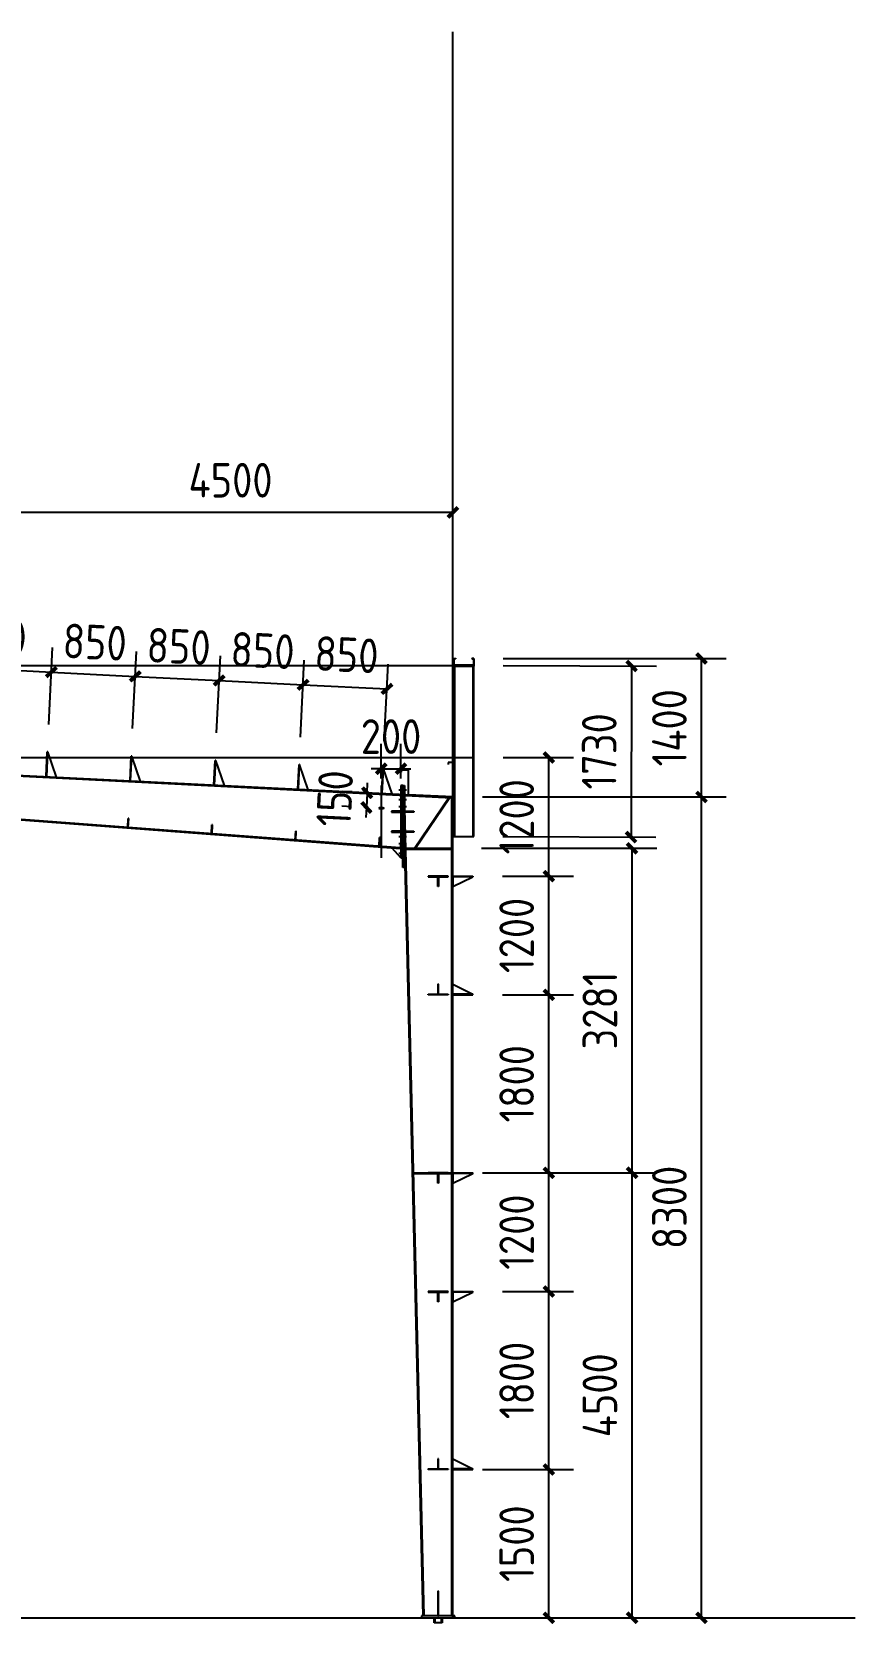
# Model space of a CAD drawing. Extents: x 102162 to 621267, y -39398 to 328893.
# Drawn here: x 211905 to 220235, y 34515 to 50616 of the extents above; entities that cross this region are included whole.
import ezdxf

# ---------------------------------------------------------------- set-up
doc = ezdxf.new("R2010")
doc.units = 0
doc.header["$LTSCALE"] = 1000
doc.header["$MEASUREMENT"] = 0
doc.layers.add('AXIS', color=3, linetype='Continuous')
doc.layers.add('DOTE', color=1, linetype='Continuous')
doc.styles.get("Standard").update_dxf_attribs({"font": 'gbenor.shx', "bigfont": 'gbcbig.shx'})
doc.dimstyles.get("Standard").update_dxf_attribs({"dimscale": 100, "dimtxt": 3.5, "dimasz": 1, "dimexe": 2.5, "dimexo": 3, "dimgap": 1.5, "dimtad": 1, "dimdec": 0, "dimzin": 0, "dimdsep": 46, "dimtxsty": 'Standard', "dimblk": 'ARCHTICK', "dimcen": 0.09, "dimadec": 0, "dimazin": 0, "dimtfac": 1, "dimtdec": 0, "dimtix": 1, "dimtmove": 2, "dimatfit": 3, "dimfxl": 1, "dimtolj": 1, "dimtzin": 0, "dimarcsym": 0})

# ---------------------------------------------------------------- blocks, each defined once
blk = doc.blocks.new('_ArchTick')
at = {"color": 0, "linetype": 'ByBlock', "const_width": 0.4}
blk.add_lwpolyline([(-0.5, -0.5), (0.5, 0.5)], dxfattribs=at)
blk = doc.blocks.new('*D2939')
at = {"layer": 'AXIS', "color": 0, "lineweight": -2}
for p, q in [((211665, 43669), (211665, 46007)), ((216165, 43176), (216165, 46007)), ((216165, 45757), (211665, 45757))]:
    blk.add_line(p, q, dxfattribs=at)
at = {"layer": 'Defpoints', "color": 0}
for p in [(211665, 45757), (211665, 43369), (216165, 42876)]:
    blk.add_point(p, dxfattribs=at)
at = {"layer": 'AXIS', "color": 0, "lineweight": -2, "xscale": 100, "yscale": 100, "zscale": 100, "rotation": 180}
blk.add_blockref('_ArchTick', (211665, 45757), dxfattribs=at)
at = {"layer": 'AXIS', "color": 0, "lineweight": -2, "xscale": 100, "yscale": 100, "zscale": 100}
blk.add_blockref('_ArchTick', (216165, 45757), dxfattribs=at)
at = {"layer": 'AXIS', "color": 0, "insert": (213915, 46082), "char_height": 350, "attachment_point": 5}
blk.add_mtext('\\A1;4500', dxfattribs=at)
blk = doc.blocks.new('*D2952')
at = {"layer": 'AXIS', "color": 0, "lineweight": -2}
for p, q in [((210777, 43678), (210816, 44456)), ((212075, 43613), (212114, 44391)), ((210803, 44207), (212102, 44142))]:
    blk.add_line(p, q, dxfattribs=at)
at = {"layer": 'Defpoints', "color": 0}
for p in [(212102, 44142), (210762, 43378), (212060, 43313)]:
    blk.add_point(p, dxfattribs=at)
at = {"layer": 'AXIS', "color": 0, "lineweight": -2, "xscale": 100, "yscale": 100, "zscale": 100}
for p, rotation in [((210803, 44207), 177.1375947737425), ((212102, 44142), 357.1375947737425)]:
    blk.add_blockref('_ArchTick', p, dxfattribs=dict(at, rotation=rotation))
at = {"layer": 'AXIS', "color": 0, "insert": (211469, 44499), "char_height": 350, "attachment_point": 5, "rotation": 357.1376}
blk.add_mtext('\\A1;1300', dxfattribs=at)
blk = doc.blocks.new('*D2953')
at = {"layer": 'AXIS', "color": 0, "lineweight": -2}
for p, q in [((212075, 43613), (212114, 44391)), ((212924, 43570), (212963, 44349)), ((212102, 44142), (212951, 44099))]:
    blk.add_line(p, q, dxfattribs=at)
at = {"layer": 'Defpoints', "color": 0}
for p in [(212951, 44099), (212060, 43313), (212909, 43271)]:
    blk.add_point(p, dxfattribs=at)
at = {"layer": 'AXIS', "color": 0, "lineweight": -2, "xscale": 100, "yscale": 100, "zscale": 100}
for p, rotation in [((212102, 44142), 177.1375947738871), ((212951, 44099), 357.1375947738871)]:
    blk.add_blockref('_ArchTick', p, dxfattribs=dict(at, rotation=rotation))
at = {"layer": 'AXIS', "color": 0, "insert": (212542, 44445), "char_height": 350, "attachment_point": 5, "rotation": 357.1376}
blk.add_mtext('\\A1;850', dxfattribs=at)
blk = doc.blocks.new('*D2954')
at = {"layer": 'AXIS', "color": 0, "lineweight": -2}
for p, q in [((212924, 43570), (212963, 44349)), ((213773, 43528), (213812, 44306)), ((212951, 44099), (213800, 44057))]:
    blk.add_line(p, q, dxfattribs=at)
at = {"layer": 'Defpoints', "color": 0}
for p in [(213800, 44057), (212909, 43271), (213758, 43228)]:
    blk.add_point(p, dxfattribs=at)
at = {"layer": 'AXIS', "color": 0, "lineweight": -2, "xscale": 100, "yscale": 100, "zscale": 100}
for p, rotation in [((212951, 44099), 177.1375947737425), ((213800, 44057), 357.1375947737425)]:
    blk.add_blockref('_ArchTick', p, dxfattribs=dict(at, rotation=rotation))
at = {"layer": 'AXIS', "color": 0, "insert": (213391, 44402), "char_height": 350, "attachment_point": 5, "rotation": 357.1376}
blk.add_mtext('\\A1;850', dxfattribs=at)
blk = doc.blocks.new('*D2955')
at = {"layer": 'AXIS', "color": 0, "lineweight": -2}
for p, q in [((213773, 43528), (213812, 44306)), ((214622, 43485), (214661, 44264)), ((213800, 44057), (214649, 44014))]:
    blk.add_line(p, q, dxfattribs=at)
at = {"layer": 'Defpoints', "color": 0}
for p in [(214649, 44014), (213758, 43228), (214607, 43186)]:
    blk.add_point(p, dxfattribs=at)
at = {"layer": 'AXIS', "color": 0, "lineweight": -2, "xscale": 100, "yscale": 100, "zscale": 100}
for p, rotation in [((213800, 44057), 177.1375947737425), ((214649, 44014), 357.1375947737425)]:
    blk.add_blockref('_ArchTick', p, dxfattribs=dict(at, rotation=rotation))
at = {"layer": 'AXIS', "color": 0, "insert": (214240, 44360), "char_height": 350, "attachment_point": 5, "rotation": 357.1376}
blk.add_mtext('\\A1;850', dxfattribs=at)
blk = doc.blocks.new('*D2956')
at = {"layer": 'AXIS', "color": 0, "lineweight": -2}
for p, q in [((214622, 43485), (214661, 44264)), ((215471, 43443), (215510, 44221)), ((214649, 44014), (215498, 43972))]:
    blk.add_line(p, q, dxfattribs=at)
at = {"layer": 'Defpoints', "color": 0}
for p in [(215498, 43972), (214607, 43186), (215456, 43143)]:
    blk.add_point(p, dxfattribs=at)
at = {"layer": 'AXIS', "color": 0, "lineweight": -2, "xscale": 100, "yscale": 100, "zscale": 100}
for p, rotation in [((214649, 44014), 177.1375947737425), ((215498, 43972), 357.1375947737425)]:
    blk.add_blockref('_ArchTick', p, dxfattribs=dict(at, rotation=rotation))
at = {"layer": 'AXIS', "color": 0, "insert": (215089, 44318), "char_height": 350, "attachment_point": 5, "rotation": 357.1376}
blk.add_mtext('\\A1;850', dxfattribs=at)
blk = doc.blocks.new('*D2968')
at = {"layer": 'AXIS', "color": 0, "lineweight": -2}
for p, q in [((216465, 36079), (217385, 36079)), ((217135, 34579), (217135, 36079)), ((216485, 34579), (217385, 34579))]:
    blk.add_line(p, q, dxfattribs=at)
at = {"layer": 'Defpoints', "color": 0}
for p in [(216165, 36079), (217135, 36079), (216185, 34579)]:
    blk.add_point(p, dxfattribs=at)
at = {"layer": 'AXIS', "color": 0, "lineweight": -2, "xscale": 100, "yscale": 100, "zscale": 100}
for p, rotation in [((217135, 36079), 90), ((217135, 34579), 270)]:
    blk.add_blockref('_ArchTick', p, dxfattribs=dict(at, rotation=rotation))
at = {"layer": 'AXIS', "color": 0, "insert": (216810, 35329), "char_height": 350, "attachment_point": 5, "rotation": 90}
blk.add_mtext('\\A1;1500', dxfattribs=at)
blk = doc.blocks.new('*D2969')
at = {"layer": 'AXIS', "color": 0, "lineweight": -2}
for p, q in [((216665, 37879), (217385, 37879)), ((217135, 36079), (217135, 37879)), ((216465, 36079), (217385, 36079))]:
    blk.add_line(p, q, dxfattribs=at)
at = {"layer": 'Defpoints', "color": 0}
for p in [(216365, 37879), (217135, 37879), (216165, 36079)]:
    blk.add_point(p, dxfattribs=at)
at = {"layer": 'AXIS', "color": 0, "lineweight": -2, "xscale": 100, "yscale": 100, "zscale": 100}
for p, rotation in [((217135, 37879), 90), ((217135, 36079), 270)]:
    blk.add_blockref('_ArchTick', p, dxfattribs=dict(at, rotation=rotation))
at = {"layer": 'AXIS', "color": 0, "insert": (216810, 36979), "char_height": 350, "attachment_point": 5, "rotation": 90}
blk.add_mtext('\\A1;1800', dxfattribs=at)
blk = doc.blocks.new('*D2970')
at = {"layer": 'AXIS', "color": 0, "lineweight": -2}
for p, q in [((216665, 39079), (217385, 39079)), ((217135, 37879), (217135, 39079)), ((216665, 37879), (217385, 37879))]:
    blk.add_line(p, q, dxfattribs=at)
at = {"layer": 'Defpoints', "color": 0}
for p in [(216365, 39079), (217135, 39079), (216365, 37879)]:
    blk.add_point(p, dxfattribs=at)
at = {"layer": 'AXIS', "color": 0, "lineweight": -2, "xscale": 100, "yscale": 100, "zscale": 100}
for p, rotation in [((217135, 39079), 90), ((217135, 37879), 270)]:
    blk.add_blockref('_ArchTick', p, dxfattribs=dict(at, rotation=rotation))
at = {"layer": 'AXIS', "color": 0, "insert": (216810, 38479), "char_height": 350, "attachment_point": 5, "rotation": 90}
blk.add_mtext('\\A1;1200', dxfattribs=at)
blk = doc.blocks.new('*D2971')
at = {"layer": 'AXIS', "color": 0, "lineweight": -2}
for p, q in [((216665, 40879), (217385, 40879)), ((217135, 39079), (217135, 40879)), ((216665, 39079), (217385, 39079))]:
    blk.add_line(p, q, dxfattribs=at)
at = {"layer": 'Defpoints', "color": 0}
for p in [(216365, 40879), (217135, 40879), (216365, 39079)]:
    blk.add_point(p, dxfattribs=at)
at = {"layer": 'AXIS', "color": 0, "lineweight": -2, "xscale": 100, "yscale": 100, "zscale": 100}
for p, rotation in [((217135, 40879), 90), ((217135, 39079), 270)]:
    blk.add_blockref('_ArchTick', p, dxfattribs=dict(at, rotation=rotation))
at = {"layer": 'AXIS', "color": 0, "insert": (216810, 39979), "char_height": 350, "attachment_point": 5, "rotation": 90}
blk.add_mtext('\\A1;1800', dxfattribs=at)
blk = doc.blocks.new('*D2972')
at = {"layer": 'AXIS', "color": 0, "lineweight": -2}
for p, q in [((216665, 42079), (217385, 42079)), ((217135, 40879), (217135, 42079)), ((216665, 40879), (217385, 40879))]:
    blk.add_line(p, q, dxfattribs=at)
at = {"layer": 'Defpoints', "color": 0}
for p in [(216365, 42079), (217135, 42079), (216365, 40879)]:
    blk.add_point(p, dxfattribs=at)
at = {"layer": 'AXIS', "color": 0, "lineweight": -2, "xscale": 100, "yscale": 100, "zscale": 100}
for p, rotation in [((217135, 42079), 90), ((217135, 40879), 270)]:
    blk.add_blockref('_ArchTick', p, dxfattribs=dict(at, rotation=rotation))
at = {"layer": 'AXIS', "color": 0, "insert": (216810, 41479), "char_height": 350, "attachment_point": 5, "rotation": 90}
blk.add_mtext('\\A1;1200', dxfattribs=at)
blk = doc.blocks.new('*D2973')
at = {"layer": 'AXIS', "color": 0, "lineweight": -2}
for p, q in [((216675, 43279), (217385, 43279)), ((217135, 42079), (217135, 43279)), ((216665, 42079), (217385, 42079))]:
    blk.add_line(p, q, dxfattribs=at)
at = {"layer": 'Defpoints', "color": 0}
for p in [(216375, 43279), (217135, 43279), (216365, 42079)]:
    blk.add_point(p, dxfattribs=at)
at = {"layer": 'AXIS', "color": 0, "lineweight": -2, "xscale": 100, "yscale": 100, "zscale": 100}
for p, rotation in [((217135, 43279), 90), ((217135, 42079), 270)]:
    blk.add_blockref('_ArchTick', p, dxfattribs=dict(at, rotation=rotation))
at = {"layer": 'AXIS', "color": 0, "insert": (216810, 42679), "char_height": 350, "attachment_point": 5, "rotation": 90}
blk.add_mtext('\\A1;1200', dxfattribs=at)
blk = doc.blocks.new('*D2974')
at = {"layer": 'AXIS', "color": 0, "lineweight": -2}
for p, q in [((216465, 39079), (218227, 39079)), ((217977, 34579), (217977, 39079)), ((216485, 34579), (218227, 34579))]:
    blk.add_line(p, q, dxfattribs=at)
at = {"layer": 'Defpoints', "color": 0}
for p in [(216165, 39079), (217977, 39079), (216185, 34579)]:
    blk.add_point(p, dxfattribs=at)
at = {"layer": 'AXIS', "color": 0, "lineweight": -2, "xscale": 100, "yscale": 100, "zscale": 100}
for p, rotation in [((217977, 39079), 90), ((217977, 34579), 270)]:
    blk.add_blockref('_ArchTick', p, dxfattribs=dict(at, rotation=rotation))
at = {"layer": 'AXIS', "color": 0, "insert": (217652, 36829), "char_height": 350, "attachment_point": 5, "rotation": 90}
blk.add_mtext('\\A1;4500', dxfattribs=at)
blk = doc.blocks.new('*D2975')
at = {"layer": 'AXIS', "color": 0, "lineweight": -2}
for p, q in [((216455, 42360), (218227, 42360)), ((217977, 39079), (217977, 42360)), ((216465, 39079), (218227, 39079))]:
    blk.add_line(p, q, dxfattribs=at)
at = {"layer": 'Defpoints', "color": 0}
for p in [(216155, 42360), (217977, 42360), (216165, 39079)]:
    blk.add_point(p, dxfattribs=at)
at = {"layer": 'AXIS', "color": 0, "lineweight": -2, "xscale": 100, "yscale": 100, "zscale": 100}
for p, rotation in [((217977, 42360), 90), ((217977, 39079), 270)]:
    blk.add_blockref('_ArchTick', p, dxfattribs=dict(at, rotation=rotation))
at = {"layer": 'AXIS', "color": 0, "insert": (217652, 40720), "char_height": 350, "attachment_point": 5, "rotation": 90}
blk.add_mtext('\\A1;3281', dxfattribs=at)
blk = doc.blocks.new('*D2916')
at = {"layer": 'AXIS', "color": 0, "lineweight": -2}
for p, q in [((216465, 42879), (218930, 42879)), ((218680, 34579), (218680, 42879)), ((216485, 34579), (218930, 34579))]:
    blk.add_line(p, q, dxfattribs=at)
at = {"layer": 'Defpoints', "color": 0}
for p in [(216165, 42879), (218680, 42879), (216185, 34579)]:
    blk.add_point(p, dxfattribs=at)
at = {"layer": 'AXIS', "color": 0, "lineweight": -2, "xscale": 100, "yscale": 100, "zscale": 100}
for p, rotation in [((218680, 42879), 90), ((218680, 34579), 270)]:
    blk.add_blockref('_ArchTick', p, dxfattribs=dict(at, rotation=rotation))
at = {"layer": 'AXIS', "color": 0, "insert": (218355, 38729), "char_height": 350, "attachment_point": 5, "rotation": 90}
blk.add_mtext('\\A1;8300', dxfattribs=at)
blk = doc.blocks.new('*D2917')
at = {"layer": 'AXIS', "color": 0, "lineweight": -2}
for p, q in [((216675, 44279), (218930, 44279)), ((218680, 42879), (218680, 44279)), ((216465, 42879), (218930, 42879))]:
    blk.add_line(p, q, dxfattribs=at)
at = {"layer": 'Defpoints', "color": 0}
for p in [(216375, 44279), (218680, 44279), (216165, 42879)]:
    blk.add_point(p, dxfattribs=at)
at = {"layer": 'AXIS', "color": 0, "lineweight": -2, "xscale": 100, "yscale": 100, "zscale": 100}
for p, rotation in [((218680, 44279), 90), ((218680, 42879), 270)]:
    blk.add_blockref('_ArchTick', p, dxfattribs=dict(at, rotation=rotation))
at = {"layer": 'AXIS', "color": 0, "insert": (218355, 43579), "char_height": 350, "attachment_point": 5, "rotation": 90}
blk.add_mtext('\\A1;1400', dxfattribs=at)
blk = doc.blocks.new('*D2987')
at = {"color": 0, "lineweight": -2}
for p, q in [((216675, 44208), (218223, 44203)), ((217973, 44203), (217967, 42473)), ((216669, 42478), (218217, 42473))]:
    blk.add_line(p, q, dxfattribs=at)
at = {"layer": 'Defpoints', "color": 0}
for p in [(216375, 44209), (216369, 42479), (217967, 42473)]:
    blk.add_point(p, dxfattribs=at)
at = {"color": 0, "lineweight": -2, "xscale": 100, "yscale": 100, "zscale": 100}
for p, rotation in [((217973, 44203), 89.8012871105621), ((217967, 42473), 269.801287110562)]:
    blk.add_blockref('_ArchTick', p, dxfattribs=dict(at, rotation=rotation))
at = {"color": 0, "insert": (217645, 43340), "char_height": 350, "attachment_point": 5, "rotation": 89.8013}
blk.add_mtext('\\A1;1730', dxfattribs=at)
blk = doc.blocks.new('*D2919')
at = {"color": 0, "lineweight": -2}
for p, q in [((215297, 42922), (215302, 43022)), ((215147, 42930), (215048, 42935)), ((215297, 42922), (215290, 42773)), ((215140, 42780), (215040, 42785)), ((215290, 42773), (215285, 42673))]:
    blk.add_line(p, q, dxfattribs=at)
at = {"layer": 'Defpoints', "color": 0}
for p in [(215447, 42915), (215290, 42773), (215439, 42765)]:
    blk.add_point(p, dxfattribs=at)
at = {"color": 0, "lineweight": -2, "xscale": 100, "yscale": 100, "zscale": 100}
for p, rotation in [((215297, 42922), 267.1375947738999), ((215290, 42773), 87.13759477389988)]:
    blk.add_blockref('_ArchTick', p, dxfattribs=dict(at, rotation=rotation))
at = {"color": 0, "insert": (214969, 42864), "char_height": 350, "attachment_point": 5, "rotation": 87.1376}
blk.add_mtext('\\A1;150', dxfattribs=at)
blk = doc.blocks.new('*D2920')
at = {"color": 0, "lineweight": -2}
for p, q in [((215439, 43065), (215439, 43415)), ((215639, 43065), (215639, 43415)), ((215439, 43165), (215339, 43165)), ((215439, 43165), (215639, 43165)), ((215639, 43165), (215739, 43165))]:
    blk.add_line(p, q, dxfattribs=at)
at = {"layer": 'Defpoints', "color": 0}
for p in [(215639, 43165), (215439, 42765), (215639, 42765)]:
    blk.add_point(p, dxfattribs=at)
at = {"color": 0, "lineweight": -2, "xscale": 100, "yscale": 100, "zscale": 100}
blk.add_blockref('_ArchTick', (215439, 43165), dxfattribs=at)
at = {"color": 0, "lineweight": -2, "xscale": 100, "yscale": 100, "zscale": 100, "rotation": 180}
blk.add_blockref('_ArchTick', (215639, 43165), dxfattribs=at)
at = {"color": 0, "insert": (215539, 43490), "char_height": 350, "attachment_point": 5}
blk.add_mtext('\\A1;200', dxfattribs=at)

msp = doc.modelspace()

# ---------------------------------------------------------------- linework, layer by layer
at = {"color": 4}
for p, q in [((216175.4, 44279), (216175.4, 42479)), ((216175.4, 44209), (216175.4, 44279)), ((216175.4, 44279), (216195.4, 44279)), ((216195.4, 44279), (216195.4, 44277)), ((216375.4, 44279), (216355.4, 44279)), ((216355.4, 44279), (216355.4, 44277)), ((216375.4, 42479), (216375.4, 44279)), ((216375.4, 44279), (216375.4, 44209)), ((181549.4, 44209), (216175.4, 44209)), ((216375.4, 44209), (216175.4, 44209)), ((216177.4, 44211), (216177.4, 44277)), ((216195.4, 44277), (216177.4, 44277)), ((216373.4, 44211), (216177.4, 44211)), ((216181.4, 44203), (216181.4, 42479)), ((216355.4, 44277), (216373.4, 44277)), ((216369.4, 42479), (216369.4, 44203)), ((216373.4, 44277), (216373.4, 44211)), ((181549.4, 43279), (216175.4, 43279)), ((216175.4, 42479), (216375.4, 42479))]:
    msp.add_line(p, q, dxfattribs=at)
at = {"color": 2}
for p, q in [((216375.4, 44209), (216175.4, 44209)), ((216175.4, 44209), (216175.4, 44203)), ((216175.4, 44209), (216375.4, 44209)), ((216175.4, 44203), (216375.4, 44203)), ((216375.4, 44209), (216375.4, 44203)), ((212048.9, 43084.8), (212061.4, 43334.5)), ((212060.3, 43313), (212048.9, 43084.8)), ((212054.9, 43084.5), (212067.4, 43334.2)), ((212067.4, 43334.2), (212061.4, 43334.5)), ((212154.8, 43079.5), (212067.4, 43334.2)), ((212897.9, 43042.4), (212910.4, 43292.1)), ((212909.3, 43270.5), (212897.9, 43042.4)), ((212903.9, 43042.1), (212916.3, 43291.8)), ((212916.3, 43291.8), (212910.4, 43292.1)), ((213003.7, 43037.1), (212916.3, 43291.8)), ((213746.8, 42999.9), (213759.3, 43249.6)), ((213758.2, 43228.1), (213746.8, 42999.9)), ((213752.8, 42999.6), (213765.3, 43249.3)), ((213765.3, 43249.3), (213759.3, 43249.6)), ((213852.7, 42994.7), (213765.3, 43249.3)), ((214595.7, 42957.5), (214608.2, 43207.2)), ((214607.2, 43185.7), (214595.7, 42957.5)), ((214601.7, 42957.2), (214614.2, 43206.9)), ((214614.2, 43206.9), (214608.2, 43207.2)), ((214701.6, 42952.2), (214614.2, 43206.9)), ((215444.7, 42915), (215457.2, 43164.7)), ((215450.7, 42914.7), (215463.2, 43164.4)), ((215463.2, 43164.4), (215457.2, 43164.7)), ((215550.6, 42909.8), (215463.2, 43164.4)), ((216175.4, 43279), (216375.4, 43279)), ((215439.4, 42994.4), (215439.4, 42264.4)), ((215456.1, 43143.2), (215444.7, 42915)), ((215657.4, 42994.4), (215639.4, 42994.4)), ((215639.4, 42994.4), (215639.4, 42264.4)), ((215657.4, 42904.4), (215657.4, 42994.4)), ((215657.4, 42994.4), (215675.4, 42994.4)), ((215675.4, 42994.4), (215675.4, 42164.4)), ((215695.4, 42949.4), (215619.4, 42949.4)), ((215695.4, 42849.4), (215619.4, 42849.4)), ((215657.4, 42904.4), (215657.4, 42285.9)), ((216165.4, 42879), (216165.4, 42479)), ((216175.4, 42879), (216165.4, 42879)), ((216175.4, 42479), (216175.4, 42879)), ((215439.4, 42770.6), (215439.4, 42759.6)), ((215639.4, 42734.4), (215544.4, 42734.4)), ((215544.4, 42734.4), (215544.4, 42724.4)), ((215544.4, 42724.4), (215639.4, 42724.4)), ((215695.4, 42779.4), (215619.4, 42779.4)), ((215639.4, 42729.4), (215639.4, 42734.4)), ((215675.4, 42729.4), (215675.4, 42734.4)), ((215675.4, 42734.4), (215770.4, 42734.4)), ((215770.4, 42724.4), (215675.4, 42724.4)), ((215770.4, 42734.4), (215770.4, 42724.4)), ((212874.3, 42570.7), (212878.8, 42660.6)), ((212880.3, 42570.3), (212874.3, 42570.7)), ((212884.8, 42660.2), (212878.8, 42660.6)), ((212880.3, 42570.3), (212884.8, 42660.2)), ((213722.2, 42507), (213726.7, 42597)), ((213732.6, 42596.5), (213726.7, 42597)), ((213728.1, 42506.6), (213732.6, 42596.5)), ((214570, 42443.4), (214574.5, 42533.3)), ((214580.5, 42532.8), (214574.5, 42533.3)), ((214576, 42442.9), (214580.5, 42532.8)), ((215639.4, 42534.4), (215544.4, 42534.4)), ((215544.4, 42534.4), (215544.4, 42524.4)), ((215544.4, 42524.4), (215639.4, 42524.4)), ((215639.4, 42529.4), (215639.4, 42534.4)), ((215675.4, 42529.4), (215675.4, 42534.4)), ((215675.4, 42534.4), (215770.4, 42534.4)), ((215770.4, 42524.4), (215675.4, 42524.4)), ((215770.4, 42534.4), (215770.4, 42524.4)), ((213728.1, 42506.6), (213722.2, 42507)), ((214576, 42442.9), (214570, 42443.4)), ((215417.9, 42379.7), (215422.4, 42469.6)), ((215423.9, 42379.3), (215417.9, 42379.7)), ((215428.4, 42469.2), (215422.4, 42469.6)), ((215423.9, 42379.3), (215428.4, 42469.2)), ((215639.4, 42264.4), (215549, 42361.8)), ((215619.4, 42479.4), (215695.4, 42479.4)), ((215619.4, 42409.4), (215695.4, 42409.4)), ((216165.4, 42479), (216175.4, 42479)), ((215619.4, 42309.4), (215695.4, 42309.4)), ((215639.4, 42264.4), (215675.4, 42264.4)), ((215657.4, 42164.4), (215657.4, 42285.9)), ((215675.4, 42164.4), (215657.4, 42164.4)), ((216015.4, 42079), (215915.4, 42079)), ((215915.4, 42079), (215915.4, 42073)), ((215915.4, 42073), (216115.4, 42073)), ((216012.4, 41973), (216012.4, 42073)), ((216012.4, 42073), (216018.4, 42073)), ((216115.4, 42079), (216015.4, 42079)), ((216015.4, 42079), (216015.4, 41973)), ((216018.4, 42073), (216018.4, 41973)), ((216115.4, 42073), (216115.4, 42079)), ((216165.4, 42079), (216365.4, 42079)), ((216365.4, 42073), (216165.4, 42073)), ((216165.4, 42073), (216165.4, 41973)), ((216165.4, 41973), (216365.4, 42073)), ((216365.4, 42079), (216365.4, 42073)), ((216015.4, 41973), (216012.4, 41973)), ((216018.4, 41973), (216015.4, 41973)), ((216015.4, 40985), (216012.4, 40985)), ((216012.4, 40985), (216012.4, 40885)), ((216015.4, 40879), (216015.4, 40985)), ((216018.4, 40985), (216015.4, 40985)), ((216018.4, 40885), (216018.4, 40985)), ((216165.4, 40885), (216165.4, 40985)), ((216165.4, 40985), (216365.4, 40885)), ((215915.4, 40879), (215915.4, 40885)), ((215915.4, 40885), (216115.4, 40885)), ((216015.4, 40879), (215915.4, 40879)), ((216012.4, 40885), (216018.4, 40885)), ((216115.4, 40879), (216015.4, 40879)), ((216115.4, 40885), (216115.4, 40879)), ((216365.4, 40885), (216165.4, 40885)), ((216165.4, 40879), (216365.4, 40879)), ((216365.4, 40879), (216365.4, 40885)), ((216015.4, 39079), (215915.4, 39079)), ((215915.4, 39079), (215915.4, 39073)), ((215915.4, 39073), (216115.4, 39073)), ((216012.4, 38973), (216012.4, 39073)), ((216012.4, 39073), (216018.4, 39073)), ((216015.4, 38973), (216012.4, 38973)), ((216115.4, 39079), (216015.4, 39079)), ((216015.4, 39079), (216015.4, 38973)), ((216018.4, 38973), (216015.4, 38973)), ((216018.4, 39073), (216018.4, 38973)), ((216115.4, 39073), (216115.4, 39079)), ((216165.4, 39079), (216365.4, 39079)), ((216365.4, 39073), (216165.4, 39073)), ((216165.4, 39073), (216165.4, 38973)), ((216165.4, 38973), (216365.4, 39073)), ((216365.4, 39079), (216365.4, 39073)), ((216015.4, 37879), (215915.4, 37879)), ((215915.4, 37879), (215915.4, 37873)), ((215915.4, 37873), (216115.4, 37873)), ((216012.4, 37773), (216012.4, 37873)), ((216012.4, 37873), (216018.4, 37873)), ((216115.4, 37879), (216015.4, 37879)), ((216015.4, 37879), (216015.4, 37773)), ((216018.4, 37873), (216018.4, 37773)), ((216115.4, 37873), (216115.4, 37879)), ((216165.4, 37879), (216365.4, 37879)), ((216365.4, 37873), (216165.4, 37873)), ((216165.4, 37873), (216165.4, 37773)), ((216165.4, 37773), (216365.4, 37873)), ((216365.4, 37879), (216365.4, 37873)), ((216015.4, 37773), (216012.4, 37773)), ((216018.4, 37773), (216015.4, 37773)), ((215915.4, 36079), (215915.4, 36085)), ((215915.4, 36085), (216115.4, 36085)), ((216015.4, 36079), (215915.4, 36079)), ((216015.4, 36185), (216012.4, 36185)), ((216012.4, 36185), (216012.4, 36085)), ((216012.4, 36085), (216018.4, 36085)), ((216015.4, 36079), (216015.4, 36185)), ((216018.4, 36185), (216015.4, 36185)), ((216115.4, 36079), (216015.4, 36079)), ((216018.4, 36085), (216018.4, 36185)), ((216115.4, 36085), (216115.4, 36079)), ((216165.4, 36085), (216165.4, 36185)), ((216165.4, 36185), (216365.4, 36085)), ((216365.4, 36085), (216165.4, 36085)), ((216165.4, 36079), (216365.4, 36079)), ((216365.4, 36079), (216365.4, 36085)), ((216015.4, 34849), (216011.4, 34849)), ((216011.4, 34849), (216011.4, 34599)), ((216019.4, 34849), (216015.4, 34849)), ((216019.4, 34599), (216019.4, 34849)), ((216185.4, 34599), (215845.4, 34599)), ((215845.4, 34599), (215845.4, 34579)), ((215845.4, 34579), (216015.4, 34579)), ((216011.4, 34599), (216019.4, 34599)), ((216015.4, 34579), (216185.4, 34579)), ((216185.4, 34579), (216185.4, 34599)), ((216185.4, 34579), (216185.4, 34599))]:
    msp.add_line(p, q, dxfattribs=at)
at = {"color": 6}
for p, q in [((215716, 43151.5), (215641, 43151.5)), ((215641, 43151.5), (215641, 43131.5)), ((215716, 42901.5), (215716, 43151.5)), ((216165.4, 43229), (216115.4, 43229)), ((216115.4, 43229), (216115.4, 43209)), ((216165.4, 42879), (216165.4, 43229)), ((216165.4, 42879), (215716, 42901.5)), ((215975.4, 34529), (215975.4, 34579)), ((216055.4, 34529), (215975.4, 34529)), ((215985.4, 34529), (215985.4, 34579)), ((216045.4, 34579), (216045.4, 34529)), ((216055.4, 34579), (216055.4, 34529))]:
    msp.add_line(p, q, dxfattribs=at)
for p, q in [((211683, 43095.1), (216155.4, 42871.5)), ((211683.4, 43103.1), (216165.4, 42879)), ((215864.9, 34599), (215664.8, 42904)), ((215874.9, 34599), (215674.8, 42903.5)), ((215775.4, 42360.3), (216123.7, 42873.1)), ((215785.1, 42360.4), (216133.1, 42872.6)), ((216155.4, 34599), (216155.4, 42879)), ((216155.4, 34599), (216155.4, 42879)), ((215464.4, 42765.1), (215414.4, 42765.1)), ((215439.4, 42765.1), (215464.4, 42765.1)), ((215675.4, 42352.4), (211660.9, 42653.8)), ((215675.4, 42360.4), (211661.3, 42661.8)), ((215687.9, 42360.4), (216155.4, 42360.4)), ((215688.1, 42352.4), (216155.4, 42352.4)), ((177562.3, 34579), (220234.7, 34579))]:
    msp.add_line(p, q)
at = {"color": 1}
msp.add_line((215639.4, 42363.1), (215666, 42896), dxfattribs=at)
at = {"color": 0}
for p, q in [((215767, 39079), (216155.4, 39079)), ((215767, 39071), (216155.4, 39071))]:
    msp.add_line(p, q, dxfattribs=at)
at = {"extrusion": (0, 0, -1)}
msp.add_ellipse((215439.4, 42765.1), major_axis=(-25, 0), ratio=0.22, dxfattribs=at)
at = {"layer": 'DOTE'}
msp.add_line((216165.4, 34579), (216165.4, 50616.1), dxfattribs=at)
at = {"layer": 'DOTE', "color": 0}
msp.add_line((216165.4, 34599), (216165.4, 42879), dxfattribs=at)
msp.add_line((216165.4, 34599), (216165.4, 42879), dxfattribs=at)

# ---------------------------------------------------------------- dimensions: what is measured, and where the dimension line sits
at = {"color": 4}
dim = msp.add_aligned_dim(p1=(216375.4, 44209), p2=(216369.4, 42479), distance=1597.3, dimstyle='Standard', dxfattribs=at)
dim.commit()
dim.dimension.update_dxf_attribs({"geometry": '*D2987', "text_midpoint": (217644.7, 43339.6)})
dim = msp.add_linear_dim(base=(215639.4, 43165), p1=(215439.4, 42765.1), p2=(215639.4, 42765.1), angle=180, dimstyle='Standard')
dim.commit()
dim.dimension.update_dxf_attribs({"geometry": '*D2920', "text_midpoint": (215539.4, 43490)})
dim = msp.add_aligned_dim(p1=(215446.9, 42914.9), p2=(215439.4, 42765.1), distance=-149.8, dimstyle='Standard')
dim.commit()
dim.dimension.update_dxf_attribs({"geometry": '*D2919', "text_midpoint": (214969, 42863.7)})
at = {"layer": 'AXIS'}
for base, p1, p2, angle, picture, middle in [((211665.4, 45757.2), (216165.4, 42876.4), (211665.4, 43369.2), 180, '*D2939', (213915.4, 46082.2)), ((212101.8, 44141.6), (210762, 43377.9), (212060.3, 43313), 177.13759, '*D2952', (211468.8, 44498.7)), ((213799.6, 44056.6), (212909.3, 43270.5), (213758.2, 43228.1), 177.13759, '*D2954', (213391.4, 44402.4)), ((214648.6, 44014.2), (213758.2, 43228.1), (214607.2, 43185.7), 177.13759, '*D2955', (214240.3, 44360)), ((215497.5, 43971.7), (214607.2, 43185.7), (215456.1, 43143.2), 177.13759, '*D2956', (215089.3, 44317.5)), ((218679.6, 44279), (216165.4, 42879), (216375.4, 44279), 90, '*D2917', (218354.6, 43579)), ((217135.1, 43279), (216365.4, 42079), (216375.4, 43279), 90, '*D2973', (216810.1, 42679)), ((218679.6, 42879), (216185.4, 34579), (216165.4, 42879), 90, '*D2916', (218354.6, 38729)), ((217976.5, 42360.4), (216165.4, 39079), (216155.4, 42360.4), 90, '*D2975', (217651.5, 40719.7)), ((217135.1, 42079), (216365.4, 40879), (216365.4, 42079), 90, '*D2972', (216810.1, 41479)), ((217135.1, 40879), (216365.4, 39079), (216365.4, 40879), 90, '*D2971', (216810.1, 39979)), ((217976.5, 39079), (216185.4, 34579), (216165.4, 39079), 90, '*D2974', (217651.5, 36829)), ((217135.1, 39079), (216365.4, 37879), (216365.4, 39079), 90, '*D2970', (216810.1, 38479)), ((217135.1, 37879), (216165.4, 36079), (216365.4, 37879), 90, '*D2969', (216810.1, 36979)), ((217135.1, 36079), (216185.4, 34579), (216165.4, 36079), 90, '*D2968', (216810.1, 35329))]:
    dim = msp.add_linear_dim(base=base, p1=p1, p2=p2, angle=angle, dimstyle='Standard', dxfattribs=at)
    dim.commit()
    dim.dimension.update_dxf_attribs({"geometry": picture, "text_midpoint": middle})
dim = msp.add_aligned_dim(p1=(212060.3, 43313), p2=(212909.3, 43270.5), distance=829.6, dimstyle='Standard', dxfattribs=at)
dim.commit()
dim.dimension.update_dxf_attribs({"geometry": '*D2953', "text_midpoint": (212542.5, 44444.9)})

doc.saveas('drawing.dxf')
